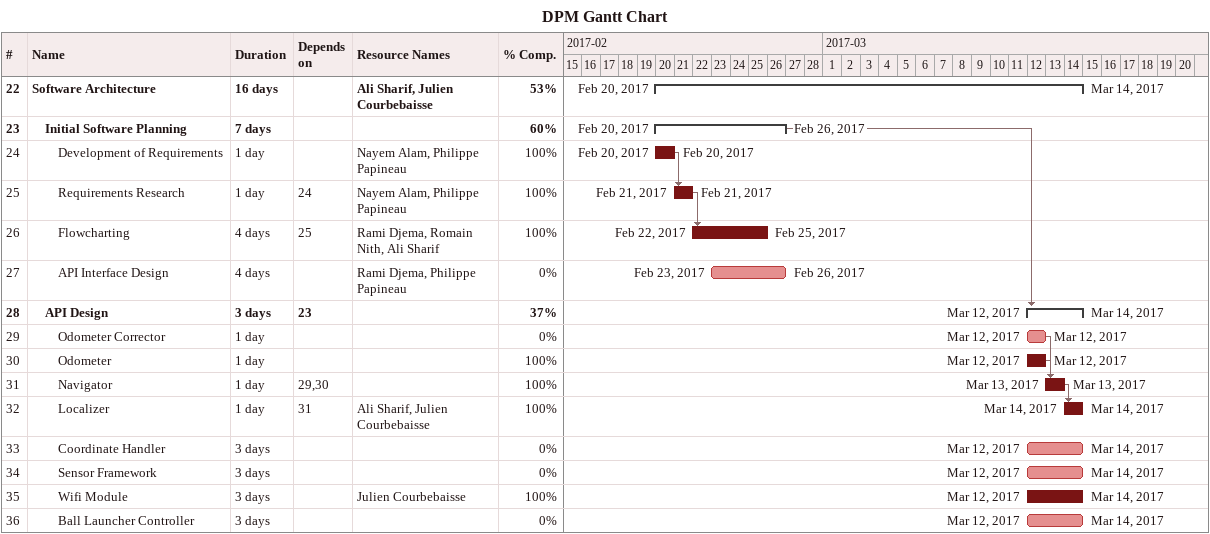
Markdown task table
DPM Gantt Chart

| ID | Level | Task | Duration | Start | Finish | Predecessors | Resources | % complete |
|---|---|---|---|---|---|---|---|---|
| 22 | 1 | **Software Architecture** | 16d | 2017-02-20 | 2017-03-14 |  | Ali Sharif, Julien Courbebaisse | 53 |
| 23 | 2 | **Initial Software Planning** | 7d | 2017-02-20 | 2017-02-26 |  |  | 60 |
| 24 | 3 | Development of Requirements | 1d | 2017-02-20 | 2017-02-20 |  | Nayem Alam, Philippe Papineau | 100 |
| 25 | 3 | Requirements Research | 1d | 2017-02-21 | 2017-02-21 | 24 | Nayem Alam, Philippe Papineau | 100 |
| 26 | 3 | Flowcharting | 4d | 2017-02-22 | 2017-02-25 | 25 | Rami Djema, Romain Nith, Ali Sharif | 100 |
| 27 | 3 | API Interface Design | 4d | 2017-02-23 | 2017-02-26 |  | Rami Djema, Philippe Papineau | 0 |
| 28 | 2 | **API Design** | 3d | 2017-03-12 | 2017-03-14 | 23 |  | 37 |
| 29 | 3 | Odometer Corrector | 1d | 2017-03-12 | 2017-03-12 |  |  | 0 |
| 30 | 3 | Odometer | 1d | 2017-03-12 | 2017-03-12 |  |  | 100 |
| 31 | 3 | Navigator | 1d | 2017-03-13 | 2017-03-13 | 29, 30 |  | 100 |
| 32 | 3 | Localizer | 1d | 2017-03-14 | 2017-03-14 | 31 | Ali Sharif, Julien Courbebaisse | 100 |
| 33 | 3 | Coordinate Handler | 3d | 2017-03-12 | 2017-03-14 |  |  | 0 |
| 34 | 3 | Sensor Framework | 3d | 2017-03-12 | 2017-03-14 |  |  | 0 |
| 35 | 3 | Wifi Module | 3d | 2017-03-12 | 2017-03-14 |  | Julien Courbebaisse | 100 |
| 36 | 3 | Ball Launcher Controller | 3d | 2017-03-12 | 2017-03-14 |  |  | 0 |
